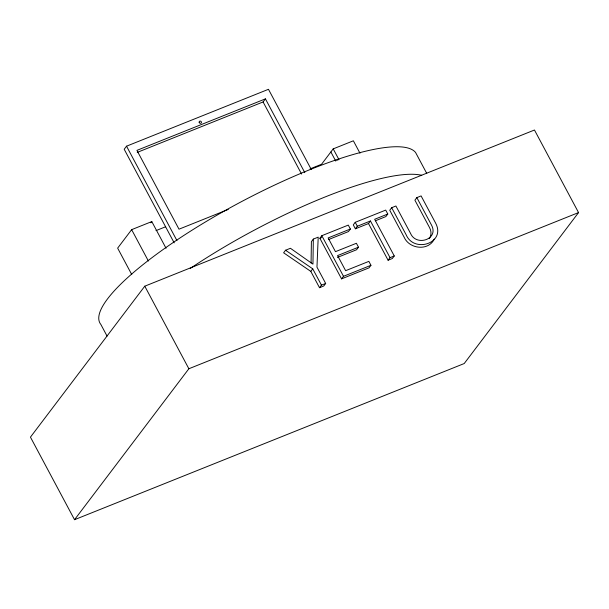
<?xml version="1.0" encoding="UTF-8"?>
<svg xmlns="http://www.w3.org/2000/svg" width="609" height="609" viewBox="0 0 609 609"><rect width="100%" height="100%" fill="white"/><g stroke="black" fill="none" stroke-linecap="round" stroke-linejoin="round"><path stroke-width="0.91" d="M311.07 262.981L311.397 241.659L313.338 239.093L318.21 237.145L316.969 267.138L325.678 283.444L323.737 286.009L319.512 287.699L310.803 271.393L283.619 252.796L285.552 250.23L290.424 248.282L312.95 264.123L313.338 239.093M434.27 239.055C428.477 251.327 409.332 249.058 404.193 237.312L389.745 210.257L391.686 207.699L395.911 206.002L410.512 233.338C416.137 246.843 439.234 239.367 431.499 225.071L416.845 197.621L421.093 195.915L435.602 223.077C446.283 243.136 413.998 253.542 406.134 234.747L391.686 207.699M429.261 238.682C431.583 235.455 431.461 231.032 429.558 227.629L414.904 200.178L416.845 197.621M311.306 169.53L268.47 89.302L126.535 146.183L124.198 149.258L174.182 242.862M166.051 248.266L151.801 221.577L131.643 229.654L117.644 248.137L131.757 274.56M150.872 222.81L151.801 221.577M137.231 152.395L263.088 101.954L265.425 98.871L304.82 172.651M144.782 286.184L30.45 437.133L74.534 519.698L464.218 363.535L578.55 212.579L534.466 130.014L144.782 286.184L188.866 368.749L74.534 519.698M359.98 153.186L353.365 140.801L333.207 148.878L321.544 164.278L310.095 168.868M350.388 229.014L328.137 237.929L335.468 251.654L356.402 243.273L358.495 247.193L337.569 255.582L345.63 270.685L368.856 261.375L370.95 265.303L369.008 267.861L341.558 278.861L319.877 238.264L321.818 235.698L348.287 225.094L350.388 229.014L348.447 231.58L328.769 239.466M310.803 271.393L312.744 268.835L285.552 250.23M375.357 220.793L385.855 216.583L387.796 214.025L385.703 210.097L355.23 222.308L353.289 224.873L355.382 228.794L368.506 223.541L370.447 220.976L390.034 257.653L388.093 260.218L368.506 223.541M355.382 228.794L357.323 226.236L370.447 220.976M319.512 287.699L321.453 285.141L325.678 283.444M358.495 247.193L356.554 249.759L337.371 257.447M341.558 278.861L343.499 276.303L370.95 265.303M387.796 214.025L374.672 219.286L394.259 255.963L392.318 258.521L388.093 260.218M265.425 98.871L136.926 150.37L179.008 229.182L228.291 209.427M155.988 230.628L165.671 226.746M336.724 160.342L338.482 159.634M319.877 238.264L321.643 237.556M390.034 257.653L394.259 255.963M188.866 368.749L578.55 212.579M426.726 173.367L415.597 152.516A179.472 40.369 -28.1 0 0 232.592 206.421A179.472 40.369 -28.1 0 0 100.828 324.414L107.062 336.092M333.207 148.878L339 159.718M330.877 151.961L335.749 161.096M355.23 222.308L357.323 226.236M263.088 101.954L301.592 174.06M321.818 235.698L343.499 276.303M312.744 268.835L321.453 285.141M126.535 146.183L176.96 240.624M131.643 229.654L148.398 261.033M190.206 268.462A179.472 40.369 -28.1 0 1 421.725 175.301M199.181 122.333A1.21 1.066 37.1 0 0 201.107 123.109A1.21 1.066 37.1 0 0 200.635 121.183A1.21 1.066 37.1 0 0 199.181 122.333"/></g></svg>
